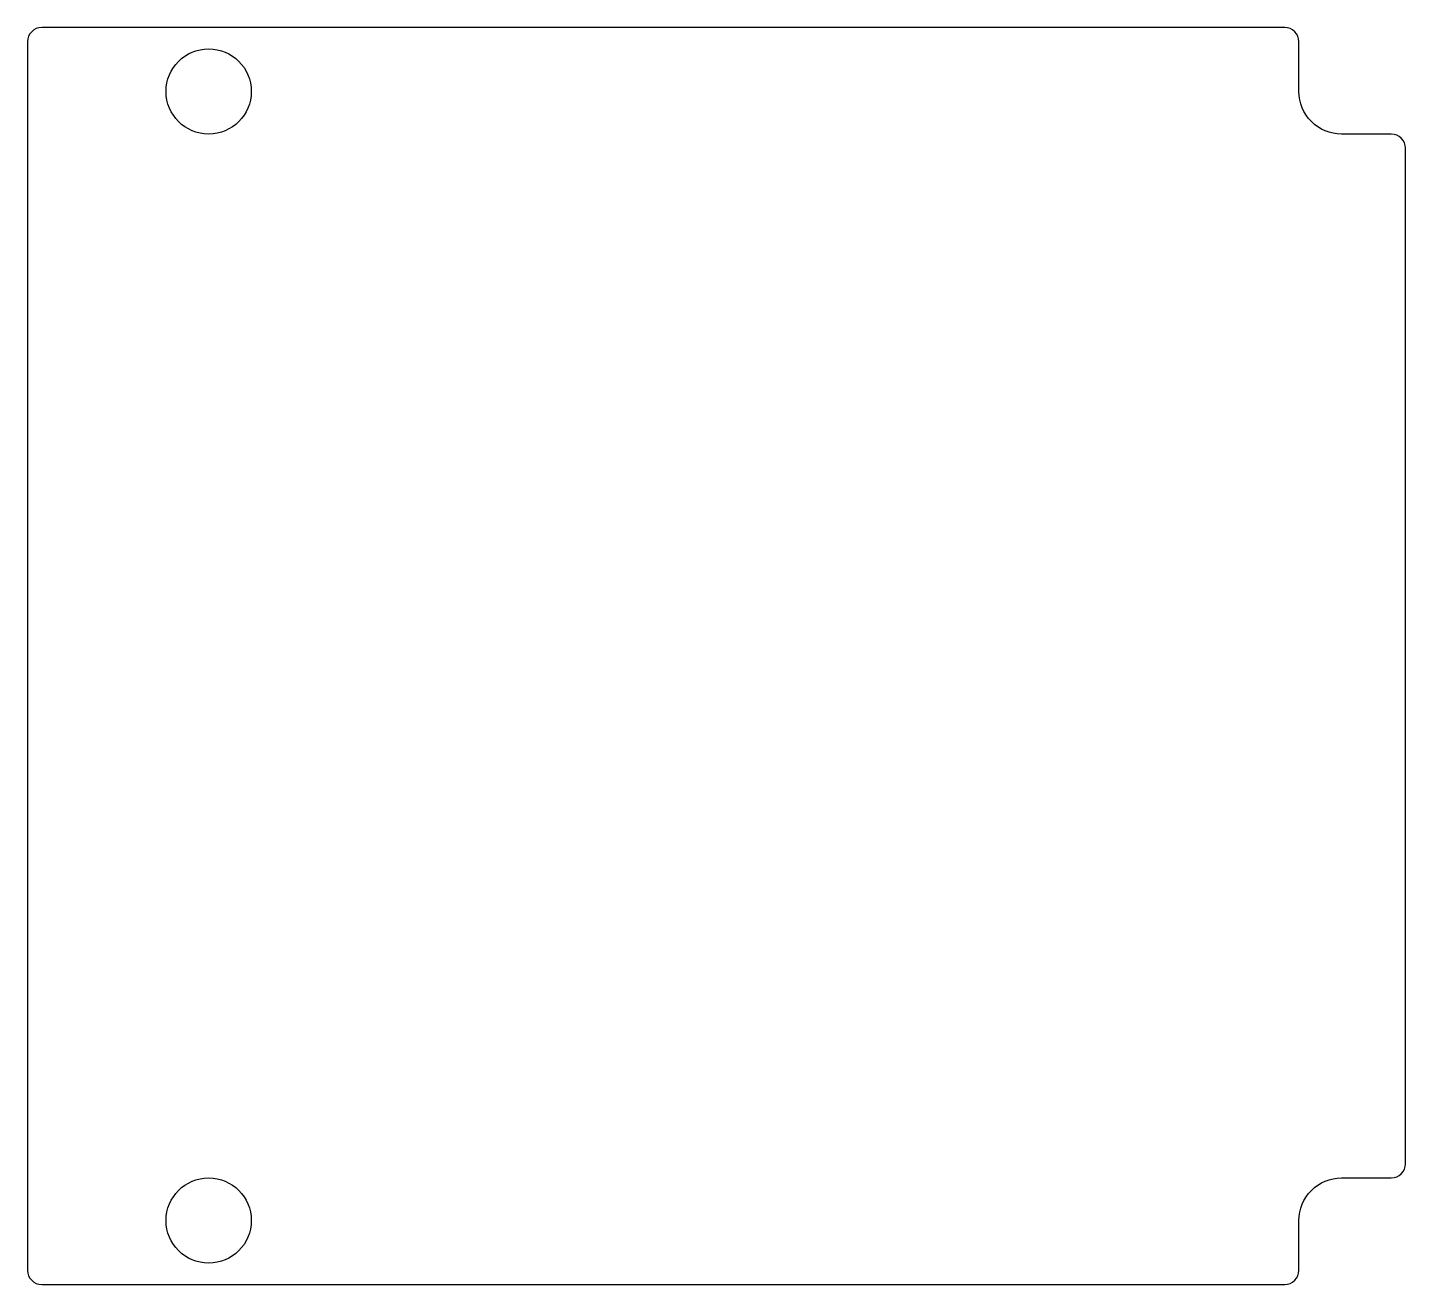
# Model space of a CAD drawing. Header units: millimetres. Extents: x 197 to 391, y -181 to -4.
import ezdxf

# ---------------------------------------------------------------- set-up
doc = ezdxf.new("R2010")
doc.units = ezdxf.units.MM
doc.layers.get('0').update_dxf_attribs({"linetype": 'CONTINUOUS'})

msp = doc.modelspace()

# ---------------------------------------------------------------- linework, layer by layer
msp.add_lwpolyline([(376, -6, 0.414214), (374, -4), (199, -4, 0.414214), (197, -6), (197, -179, 0.414214), (199, -181), (374, -181, 0.414214), (376, -179), (376, -172, -0.414214), (382, -166), (389, -166, 0.414214), (391, -164), (391, -21, 0.414214), (389, -19), (382, -19, -0.414214), (376, -13)], format="xyb", close=True)
for centre in [(222.5, -13), (222.5, -172)]:
    msp.add_circle(centre, 6)

doc.saveas('drawing.dxf')
